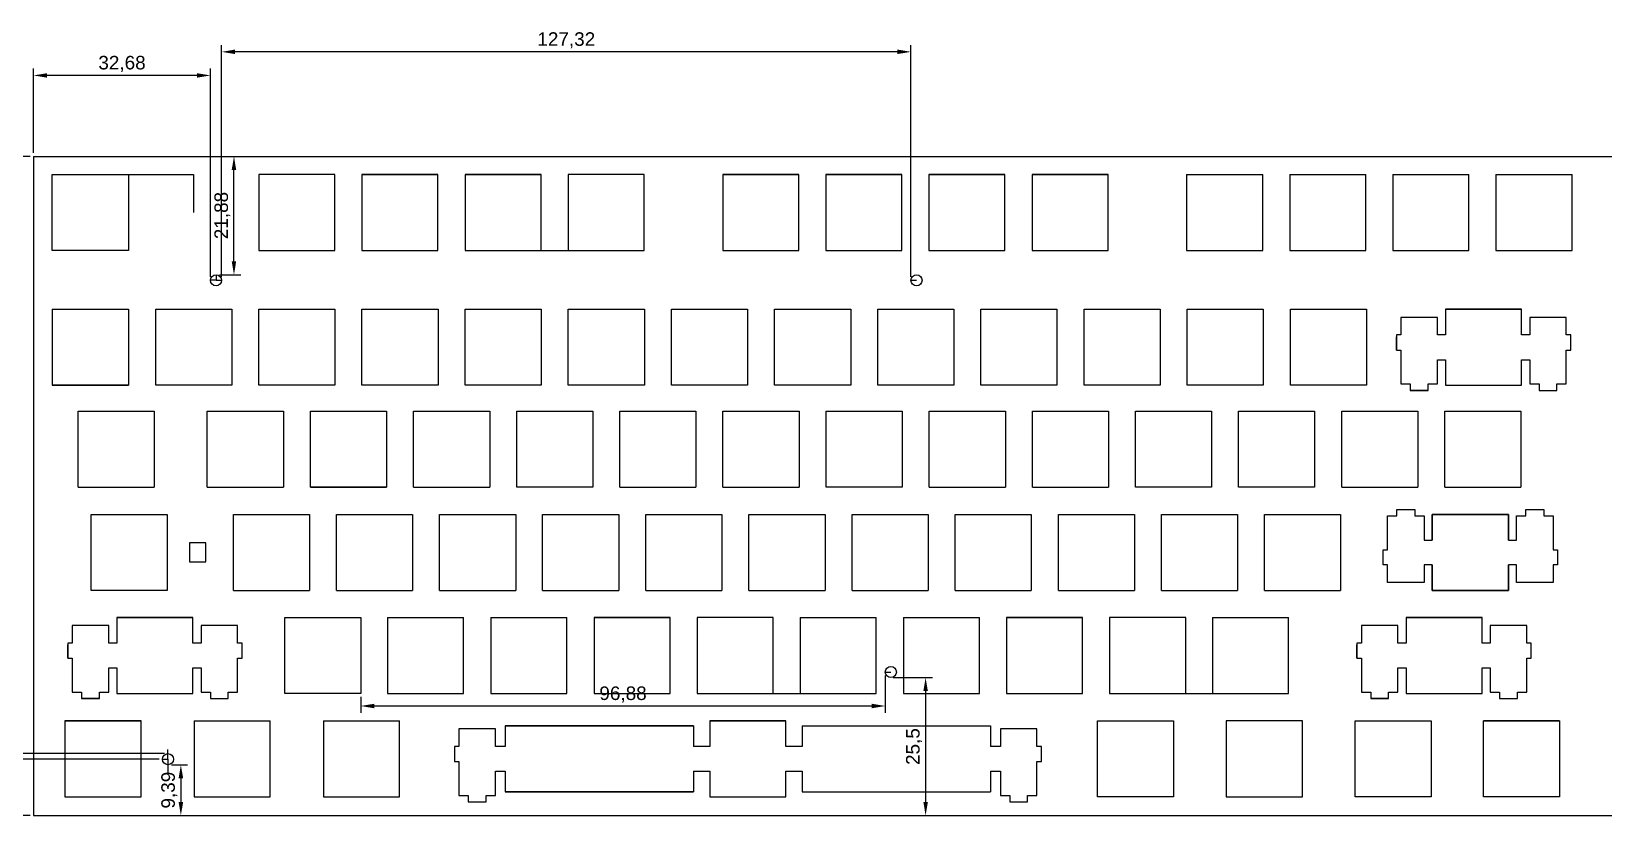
# Model space of a CAD drawing. Header units: millimetres. Extents: x -11 to 6802, y 2 to 721.
# Drawn here: x 3561 to 3851.3, y 273.6 to 418.5 of the extents above; entities that cross this region are included whole.
import ezdxf

# ---------------------------------------------------------------- set-up
doc = ezdxf.new("R2010")
doc.units = ezdxf.units.MM
doc.styles.get("Standard").update_dxf_attribs({"font": 'arial.ttf'})
doc.dimstyles.new('ISO-25', dxfattribs={"dimtxt": 2.5, "dimasz": 2.5, "dimexe": 1.25, "dimexo": 0.625, "dimtad": 1, "dimtxsty": 'Standard', "dimcen": 2.5, "dimadec": 0, "dimazin": 0, "dimtfac": 1, "dimtmove": 0, "dimatfit": 3, "dimfxl": 1, "dimarcsym": 0})

# ---------------------------------------------------------------- blocks, each defined once
blk = doc.blocks.new('*D18')
at = {"color": 0, "lineweight": -2, "transparency": 16777216}
for p, q in [((3561.34, 396.05), (3561.34, 411.62)), ((3591.52, 410.37), (3563.84, 410.37)), ((3594.02, 373.14), (3594.02, 411.62))]:
    blk.add_line(p, q, dxfattribs=at)
at = {"color": 0, "transparency": 16777216}
for points in [[(3563.84, 410.78), (3563.84, 409.95), (3561.34, 410.37)], [(3591.52, 410.78), (3591.52, 409.95), (3594.02, 410.37)]]:
    blk.add_solid(points, dxfattribs=at)
at = {"layer": 'Defpoints', "color": 0, "transparency": 16777216}
for p in [(3561.34, 410.37), (3561.34, 395.42), (3594.02, 372.52)]:
    blk.add_point(p, dxfattribs=at)
at = {"color": 0, "transparency": 16777216, "insert": (3577.68, 412.5), "char_height": 2.5, "attachment_point": 5}
blk.add_mtext('32,68', dxfattribs=at)
blk = doc.blocks.new('*D19')
at = {"color": 0, "lineweight": -2, "transparency": 16777216}
for p, q in [((3594.65, 395.42), (3599.61, 395.42)), ((3598.36, 376.04), (3598.36, 392.92)), ((3595.67, 373.54), (3599.61, 373.54))]:
    blk.add_line(p, q, dxfattribs=at)
at = {"color": 0, "transparency": 16777216}
for points in [[(3597.94, 392.92), (3598.77, 392.92), (3598.36, 395.42)], [(3597.94, 376.04), (3598.77, 376.04), (3598.36, 373.54)]]:
    blk.add_solid(points, dxfattribs=at)
at = {"layer": 'Defpoints', "color": 0, "transparency": 16777216}
for p in [(3594.02, 395.42), (3598.36, 395.42), (3595.05, 373.54)]:
    blk.add_point(p, dxfattribs=at)
at = {"color": 0, "transparency": 16777216, "insert": (3596.23, 384.48), "char_height": 2.5, "attachment_point": 5, "rotation": 90}
blk.add_mtext('21,88', dxfattribs=at)
blk = doc.blocks.new('*D20')
at = {"color": 0, "lineweight": -2, "transparency": 16777216}
for p, q in [((3596.07, 373.14), (3596.07, 415.98)), ((3723.39, 373.14), (3723.39, 415.98)), ((3720.89, 414.73), (3598.57, 414.73))]:
    blk.add_line(p, q, dxfattribs=at)
at = {"color": 0, "transparency": 16777216}
for points in [[(3598.57, 415.15), (3598.57, 414.32), (3596.07, 414.73)], [(3720.89, 415.15), (3720.89, 414.32), (3723.39, 414.73)]]:
    blk.add_solid(points, dxfattribs=at)
at = {"layer": 'Defpoints', "color": 0, "transparency": 16777216}
for p in [(3596.07, 414.73), (3596.07, 372.52), (3723.39, 372.52)]:
    blk.add_point(p, dxfattribs=at)
at = {"color": 0, "transparency": 16777216, "insert": (3659.73, 416.86), "char_height": 2.5, "attachment_point": 5}
blk.add_mtext('127,32', dxfattribs=at)
blk = doc.blocks.new('*D22')
at = {"color": 0, "lineweight": -2, "transparency": 16777216}
for p, q in [((3584.52, 284.03), (3554.2, 284.03)), ((3555.45, 281.53), (3555.45, 276.11)), ((3560.72, 273.61), (3554.2, 273.61))]:
    blk.add_line(p, q, dxfattribs=at)
at = {"color": 0, "transparency": 16777216}
for points in [[(3555.03, 281.53), (3555.86, 281.53), (3555.45, 284.03)], [(3555.03, 276.11), (3555.86, 276.11), (3555.45, 273.61)]]:
    blk.add_solid(points, dxfattribs=at)
at = {"layer": 'Defpoints', "color": 0, "transparency": 16777216}
for p in [(3585.14, 284.03), (3555.45, 273.61), (3561.34, 273.61)]:
    blk.add_point(p, dxfattribs=at)
at = {"color": 0, "transparency": 16777216, "insert": (3553.32, 278.82), "char_height": 2.5, "attachment_point": 5, "rotation": 90}
blk.add_mtext('10,42', dxfattribs=at)
blk = doc.blocks.new('*D23')
at = {"color": 0, "lineweight": -2, "transparency": 16777216}
for p, q in [((3586.79, 283), (3589.8, 283)), ((3588.55, 280.5), (3588.55, 276.11)), ((3586.79, 273.61), (3589.8, 273.61))]:
    blk.add_line(p, q, dxfattribs=at)
at = {"color": 0, "transparency": 16777216}
for points in [[(3588.13, 280.5), (3588.97, 280.5), (3588.55, 283)], [(3588.13, 276.11), (3588.97, 276.11), (3588.55, 273.61)]]:
    blk.add_solid(points, dxfattribs=at)
at = {"layer": 'Defpoints', "color": 0, "transparency": 16777216}
for p in [(3586.17, 283), (3586.17, 273.61), (3588.55, 273.61)]:
    blk.add_point(p, dxfattribs=at)
at = {"color": 0, "transparency": 16777216, "insert": (3586.42, 278.31), "char_height": 2.5, "attachment_point": 5, "rotation": 90}
blk.add_mtext('9,39', dxfattribs=at)
blk = doc.blocks.new('*D24')
at = {"color": 0, "lineweight": -2, "transparency": 16777216}
for p, q in [((3560.72, 395.42), (3539.2, 395.42)), ((3540.45, 287.55), (3540.45, 392.92)), ((3585.54, 285.05), (3539.2, 285.05))]:
    blk.add_line(p, q, dxfattribs=at)
at = {"color": 0, "transparency": 16777216}
for points in [[(3540.04, 392.92), (3540.87, 392.92), (3540.45, 395.42)], [(3540.04, 287.55), (3540.87, 287.55), (3540.45, 285.05)]]:
    blk.add_solid(points, dxfattribs=at)
at = {"layer": 'Defpoints', "color": 0, "transparency": 16777216}
for p in [(3540.45, 395.42), (3561.34, 395.42), (3586.17, 285.05)]:
    blk.add_point(p, dxfattribs=at)
at = {"color": 0, "transparency": 16777216, "insert": (3538.32, 340.24), "char_height": 2.5, "attachment_point": 5, "rotation": 90}
blk.add_mtext('110,37', dxfattribs=at)
blk = doc.blocks.new('*D28')
at = {"color": 0, "lineweight": -2, "transparency": 16777216}
for p, q in [((3720.09, 299.11), (3727.34, 299.11)), ((3726.09, 296.61), (3726.09, 276.11)), ((3720.09, 273.61), (3727.34, 273.61))]:
    blk.add_line(p, q, dxfattribs=at)
at = {"color": 0, "transparency": 16777216}
for points in [[(3725.68, 296.61), (3726.51, 296.61), (3726.09, 299.11)], [(3725.68, 276.11), (3726.51, 276.11), (3726.09, 273.61)]]:
    blk.add_solid(points, dxfattribs=at)
at = {"layer": 'Defpoints', "color": 0, "transparency": 16777216}
for p in [(3719.47, 299.11), (3719.47, 273.61), (3726.09, 273.61)]:
    blk.add_point(p, dxfattribs=at)
at = {"color": 0, "transparency": 16777216, "insert": (3723.96, 286.36), "char_height": 2.5, "attachment_point": 5, "rotation": 90}
blk.add_mtext('25,5', dxfattribs=at)
blk = doc.blocks.new('*D29')
at = {"color": 0, "lineweight": -2, "transparency": 16777216}
for p, q in [((3718.65, 299.51), (3718.65, 292.61)), ((3621.77, 295.55), (3621.77, 292.61)), ((3624.27, 293.86), (3716.15, 293.86))]:
    blk.add_line(p, q, dxfattribs=at)
at = {"color": 0, "transparency": 16777216}
for points in [[(3624.27, 294.27), (3624.27, 293.44), (3621.77, 293.86)], [(3716.15, 294.27), (3716.15, 293.44), (3718.65, 293.86)]]:
    blk.add_solid(points, dxfattribs=at)
at = {"layer": 'Defpoints', "color": 0, "transparency": 16777216}
for p in [(3718.65, 300.14), (3621.77, 296.18), (3718.65, 293.86)]:
    blk.add_point(p, dxfattribs=at)
at = {"color": 0, "transparency": 16777216, "insert": (3670.21, 295.98), "char_height": 2.5, "attachment_point": 5}
blk.add_mtext('96,88', dxfattribs=at)

msp = doc.modelspace()

# ---------------------------------------------------------------- linework, layer by layer
for p, q in [((3561.342, 395.421), (3911.932, 395.421)), ((3561.342, 395.421), (3569.582, 395.421)), ((3561.342, 395.421), (3567.142, 395.421)), ((3561.342, 395.421), (3561.342, 373.541)), ((3561.342, 395.421), (3561.342, 273.611)), ((3561.342, 395.421), (3561.342, 285.051)), ((3564.802, 378.011), (3564.802, 392.061)), ((3564.802, 392.061), (3578.852, 392.061)), ((3578.852, 392.061), (3578.852, 378.011)), ((3578.852, 392.061), (3590.897, 392.061)), ((3590.897, 392.061), (3590.897, 385.036)), ((3602.942, 392.061), (3602.942, 378.011)), ((3616.992, 392.061), (3602.942, 392.061)), ((3616.992, 378.011), (3616.992, 392.061)), ((3621.982, 392.061), (3621.982, 378.011)), ((3636.032, 392.061), (3621.982, 392.061)), ((3621.982, 392.061), (3636.032, 392.061)), ((3621.982, 392.061), (3636.032, 392.061)), ((3636.032, 378.011), (3636.032, 392.061)), ((3641.042, 392.061), (3641.042, 378.011)), ((3655.092, 392.061), (3641.042, 392.061)), ((3641.042, 392.061), (3655.092, 392.061)), ((3655.092, 378.011), (3655.092, 392.061)), ((3660.082, 392.061), (3660.082, 378.011)), ((3674.132, 392.061), (3660.082, 392.061)), ((3674.132, 378.011), (3674.132, 392.061)), ((3688.622, 392.061), (3688.622, 378.011)), ((3702.672, 392.061), (3688.622, 392.061)), ((3688.622, 392.061), (3702.672, 392.061)), ((3702.672, 378.011), (3702.672, 392.061)), ((3707.662, 392.061), (3707.662, 378.011)), ((3721.712, 392.061), (3707.662, 392.061)), ((3707.662, 392.061), (3721.712, 392.061)), ((3721.712, 378.011), (3721.712, 392.061)), ((3726.702, 392.061), (3726.702, 378.011)), ((3740.752, 392.061), (3726.702, 392.061)), ((3726.702, 392.061), (3740.752, 392.061)), ((3740.752, 378.011), (3740.752, 392.061)), ((3745.742, 392.061), (3745.742, 378.011)), ((3759.792, 392.061), (3745.742, 392.061)), ((3745.742, 392.061), (3759.792, 392.061)), ((3759.792, 378.011), (3759.792, 392.061)), ((3774.302, 392.061), (3774.302, 378.011)), ((3774.302, 392.061), (3788.352, 392.061)), ((3774.302, 392.061), (3788.352, 392.061)), ((3788.352, 378.011), (3788.352, 392.061)), ((3793.342, 392.061), (3793.342, 378.011)), ((3793.342, 392.061), (3807.392, 392.061)), ((3793.342, 392.061), (3807.392, 392.061)), ((3807.392, 378.011), (3807.392, 392.061)), ((3812.382, 392.061), (3812.382, 378.011)), ((3812.382, 392.061), (3826.432, 392.061)), ((3812.382, 392.061), (3826.432, 392.061)), ((3826.432, 378.011), (3826.432, 392.061)), ((3831.422, 392.061), (3831.422, 378.011)), ((3831.422, 392.061), (3845.472, 392.061)), ((3831.422, 392.061), (3845.472, 392.061)), ((3845.472, 378.011), (3845.472, 392.061)), ((3578.852, 378.011), (3564.802, 378.011)), ((3602.942, 378.011), (3616.992, 378.011)), ((3621.982, 378.011), (3636.032, 378.011)), ((3641.042, 378.011), (3655.092, 378.011)), ((3655.092, 378.011), (3660.082, 378.011)), ((3660.082, 378.011), (3674.132, 378.011)), ((3688.622, 378.011), (3702.672, 378.011)), ((3707.662, 378.011), (3721.712, 378.011)), ((3726.702, 378.011), (3740.752, 378.011)), ((3745.742, 378.011), (3759.792, 378.011)), ((3774.302, 378.011), (3788.352, 378.011)), ((3793.342, 378.011), (3807.392, 378.011)), ((3812.382, 378.011), (3826.432, 378.011)), ((3831.422, 378.011), (3845.472, 378.011)), ((3595.047, 372.516), (3594.022, 372.516)), ((3595.047, 373.541), (3595.047, 372.516)), ((3595.047, 372.516), (3596.072, 372.516)), ((3723.392, 372.516), (3724.417, 372.516)), ((3564.802, 367.171), (3564.802, 353.121)), ((3564.802, 367.171), (3578.852, 367.171)), ((3578.852, 367.171), (3578.852, 353.121)), ((3583.902, 353.121), (3583.902, 367.171)), ((3583.902, 367.171), (3597.952, 367.171)), ((3597.952, 367.171), (3597.952, 353.121)), ((3602.952, 353.121), (3602.952, 367.171)), ((3602.952, 367.171), (3617.002, 367.171)), ((3617.002, 367.171), (3617.002, 353.121)), ((3622.002, 353.121), (3622.002, 367.171)), ((3622.002, 367.171), (3636.052, 367.171)), ((3636.052, 367.171), (3636.052, 353.121)), ((3641.052, 353.121), (3641.052, 367.171)), ((3641.052, 367.171), (3655.102, 367.171)), ((3655.102, 367.171), (3655.102, 353.121)), ((3660.102, 353.121), (3660.102, 367.171)), ((3660.102, 367.171), (3674.152, 367.171)), ((3674.152, 367.171), (3674.152, 353.121)), ((3679.152, 353.121), (3679.152, 367.171)), ((3679.152, 367.171), (3693.202, 367.171)), ((3693.202, 367.171), (3693.202, 353.121)), ((3698.202, 353.121), (3698.202, 367.171)), ((3698.202, 367.171), (3712.252, 367.171)), ((3712.252, 367.171), (3712.252, 353.121)), ((3717.252, 353.121), (3717.252, 367.171)), ((3717.252, 367.171), (3731.302, 367.171)), ((3731.302, 367.171), (3731.302, 353.121)), ((3736.302, 353.121), (3736.302, 367.171)), ((3736.302, 367.171), (3750.352, 367.171)), ((3750.352, 367.171), (3750.352, 353.121)), ((3755.352, 353.121), (3755.352, 367.171)), ((3755.352, 367.171), (3769.402, 367.171)), ((3769.402, 367.171), (3769.402, 353.121)), ((3774.402, 353.121), (3774.402, 367.171)), ((3774.402, 367.171), (3788.452, 367.171)), ((3788.452, 367.171), (3788.452, 353.121)), ((3793.452, 353.121), (3793.452, 367.171)), ((3793.452, 367.171), (3807.502, 367.171)), ((3807.502, 367.171), (3807.502, 353.121)), ((3822.117, 367.166), (3822.117, 362.43)), ((3836.167, 367.166), (3822.117, 367.166)), ((3822.117, 367.166), (3836.167, 367.166)), ((3822.122, 367.166), (3822.122, 367.171)), ((3836.167, 362.43), (3836.167, 367.166)), ((3813.042, 359.631), (3813.042, 362.075)), ((3822.117, 357.83), (3822.117, 353.116)), ((3836.167, 353.116), (3836.167, 357.83)), ((3578.852, 353.121), (3564.802, 353.121)), ((3564.802, 353.121), (3578.852, 353.121)), ((3597.952, 353.121), (3583.902, 353.121)), ((3617.002, 353.121), (3602.952, 353.121)), ((3636.052, 353.121), (3622.002, 353.121)), ((3655.102, 353.121), (3641.052, 353.121)), ((3674.152, 353.121), (3660.102, 353.121)), ((3693.202, 353.121), (3679.152, 353.121)), ((3712.252, 353.121), (3698.202, 353.121)), ((3731.302, 353.121), (3717.252, 353.121)), ((3750.352, 353.121), (3736.302, 353.121)), ((3769.402, 353.121), (3755.352, 353.121)), ((3788.452, 353.121), (3774.402, 353.121)), ((3807.502, 353.121), (3793.452, 353.121)), ((3818.89, 352.161), (3815.591, 352.161)), ((3822.117, 353.121), (3822.122, 353.121)), ((3822.117, 353.116), (3836.167, 353.116)), ((3822.122, 353.121), (3822.122, 353.116)), ((3569.582, 348.331), (3583.632, 348.331)), ((3569.582, 334.281), (3569.582, 348.331)), ((3583.632, 348.331), (3583.632, 334.281)), ((3593.432, 334.281), (3593.432, 348.331)), ((3593.432, 348.331), (3607.482, 348.331)), ((3607.482, 348.331), (3607.482, 334.281)), ((3612.492, 334.281), (3612.492, 348.331)), ((3612.492, 348.331), (3626.542, 348.331)), ((3626.542, 348.331), (3626.542, 334.281)), ((3631.532, 334.281), (3631.532, 348.331)), ((3631.532, 348.331), (3645.582, 348.331)), ((3645.582, 348.331), (3645.582, 334.281)), ((3650.572, 334.281), (3650.572, 348.331)), ((3650.572, 348.331), (3664.622, 348.331)), ((3664.622, 348.331), (3664.622, 334.281)), ((3669.632, 334.281), (3669.632, 348.331)), ((3669.632, 348.331), (3683.682, 348.331)), ((3683.682, 348.331), (3683.682, 334.281)), ((3688.672, 334.281), (3688.672, 348.331)), ((3688.672, 348.331), (3702.722, 348.331)), ((3702.722, 348.331), (3702.722, 334.281)), ((3707.712, 334.281), (3707.712, 348.331)), ((3707.712, 348.331), (3721.762, 348.331)), ((3721.762, 348.331), (3721.762, 334.281)), ((3726.772, 334.281), (3726.772, 348.331)), ((3726.772, 348.331), (3740.822, 348.331)), ((3740.822, 348.331), (3740.822, 334.281)), ((3745.812, 334.281), (3745.812, 348.331)), ((3745.812, 348.331), (3759.862, 348.331)), ((3759.862, 348.331), (3759.862, 334.281)), ((3764.852, 334.281), (3764.852, 348.331)), ((3764.852, 348.331), (3778.902, 348.331)), ((3778.902, 348.331), (3778.902, 334.281)), ((3783.892, 334.281), (3783.892, 348.331)), ((3783.892, 348.331), (3797.942, 348.331)), ((3797.942, 348.331), (3797.942, 334.281)), ((3802.952, 334.281), (3802.952, 348.331)), ((3802.952, 348.331), (3817.002, 348.331)), ((3817.002, 348.331), (3817.002, 334.281)), ((3821.992, 334.281), (3821.992, 348.331)), ((3821.992, 348.331), (3836.042, 348.331)), ((3836.042, 348.331), (3836.042, 334.281)), ((3569.582, 334.281), (3583.632, 334.281)), ((3593.432, 334.281), (3607.482, 334.281)), ((3626.542, 334.281), (3612.492, 334.281)), ((3612.492, 334.281), (3626.542, 334.281)), ((3612.492, 334.281), (3626.542, 334.281)), ((3631.532, 334.281), (3645.582, 334.281)), ((3664.622, 334.281), (3650.572, 334.281)), ((3669.632, 334.281), (3683.682, 334.281)), ((3688.672, 334.281), (3702.722, 334.281)), ((3721.762, 334.281), (3707.712, 334.281)), ((3726.772, 334.281), (3740.822, 334.281)), ((3745.812, 334.281), (3759.862, 334.281)), ((3778.902, 334.281), (3764.852, 334.281)), ((3797.942, 334.281), (3783.892, 334.281)), ((3802.952, 334.281), (3817.002, 334.281)), ((3821.992, 334.281), (3836.042, 334.281)), ((3571.962, 329.241), (3586.012, 329.241)), ((3571.962, 315.191), (3571.962, 329.241)), ((3571.962, 329.241), (3586.012, 329.241)), ((3586.012, 329.241), (3586.012, 315.191)), ((3598.252, 329.241), (3612.302, 329.241)), ((3598.252, 315.191), (3598.252, 329.241)), ((3612.302, 329.241), (3612.302, 315.191)), ((3617.282, 315.191), (3617.282, 329.241)), ((3617.282, 329.241), (3631.332, 329.241)), ((3631.332, 329.241), (3631.332, 315.191)), ((3636.332, 315.191), (3636.332, 329.241)), ((3636.332, 329.241), (3650.382, 329.241)), ((3650.382, 329.241), (3650.382, 315.191)), ((3655.362, 315.191), (3655.362, 329.241)), ((3655.362, 329.241), (3669.412, 329.241)), ((3669.412, 329.241), (3669.412, 315.191)), ((3674.432, 315.191), (3674.432, 329.241)), ((3674.432, 329.241), (3688.482, 329.241)), ((3688.482, 329.241), (3688.482, 315.191)), ((3693.462, 315.191), (3693.462, 329.241)), ((3693.462, 329.241), (3707.512, 329.241)), ((3707.512, 329.241), (3707.512, 315.191)), ((3712.512, 315.191), (3712.512, 329.241)), ((3712.512, 329.241), (3726.562, 329.241)), ((3726.562, 329.241), (3726.562, 315.191)), ((3731.542, 315.191), (3731.542, 329.241)), ((3731.542, 329.241), (3745.592, 329.241)), ((3745.592, 329.241), (3745.592, 315.191)), ((3750.612, 315.191), (3750.612, 329.241)), ((3750.612, 329.241), (3764.662, 329.241)), ((3764.662, 329.241), (3764.662, 315.191)), ((3769.642, 315.191), (3769.642, 329.241)), ((3769.642, 329.241), (3783.692, 329.241)), ((3783.692, 329.241), (3783.692, 315.191)), ((3788.692, 315.191), (3788.692, 329.241)), ((3788.692, 329.241), (3802.742, 329.241)), ((3802.742, 329.241), (3802.742, 315.191)), ((3819.662, 324.527), (3819.662, 329.241)), ((3819.662, 329.241), (3833.712, 329.241)), ((3819.662, 329.241), (3819.662, 324.527)), ((3833.712, 329.241), (3819.662, 329.241)), ((3833.712, 329.241), (3833.712, 324.527)), ((3833.712, 324.527), (3833.712, 329.241)), ((3590.142, 324.001), (3590.142, 320.481)), ((3593.162, 324.001), (3590.142, 324.001)), ((3593.162, 320.481), (3593.162, 324.001)), ((3590.142, 320.481), (3593.162, 320.481)), ((3819.662, 315.191), (3819.662, 319.927)), ((3819.662, 319.927), (3819.662, 315.191)), ((3833.712, 319.927), (3833.712, 315.191)), ((3833.712, 315.191), (3833.712, 319.927)), ((3586.012, 315.191), (3571.962, 315.191)), ((3598.252, 315.191), (3612.302, 315.191)), ((3617.282, 315.191), (3631.332, 315.191)), ((3636.332, 315.191), (3650.382, 315.191)), ((3655.362, 315.191), (3669.412, 315.191)), ((3674.432, 315.191), (3688.482, 315.191)), ((3693.462, 315.191), (3707.512, 315.191)), ((3712.512, 315.191), (3726.562, 315.191)), ((3731.542, 315.191), (3745.592, 315.191)), ((3750.612, 315.191), (3764.662, 315.191)), ((3769.642, 315.191), (3783.692, 315.191)), ((3788.692, 315.191), (3802.742, 315.191)), ((3833.712, 315.191), (3819.662, 315.191)), ((3819.662, 315.191), (3833.712, 315.191)), ((3819.662, 315.191), (3833.712, 315.191)), ((3826.687, 315.191), (3819.662, 315.191)), ((3826.687, 315.191), (3826.687, 315.186)), ((3576.727, 310.221), (3590.782, 310.221)), ((3576.727, 310.221), (3576.732, 310.221)), ((3576.727, 310.221), (3576.727, 305.485)), ((3590.777, 310.221), (3576.727, 310.221)), ((3576.727, 310.221), (3590.777, 310.221)), ((3576.727, 310.221), (3590.782, 310.221)), ((3576.727, 310.221), (3590.782, 310.221)), ((3576.727, 310.221), (3590.782, 310.221)), ((3576.727, 310.221), (3590.782, 310.221)), ((3576.732, 310.221), (3576.732, 310.226)), ((3590.777, 305.485), (3590.777, 310.221)), ((3590.782, 305.485), (3590.782, 310.221)), ((3607.722, 296.176), (3607.722, 310.226)), ((3607.722, 310.226), (3621.772, 310.226)), ((3607.722, 310.221), (3621.772, 310.221)), ((3607.722, 310.221), (3621.772, 310.221)), ((3607.722, 310.221), (3621.772, 310.221)), ((3607.722, 310.221), (3621.772, 310.221)), ((3607.722, 310.221), (3621.772, 310.221)), ((3621.772, 310.226), (3621.772, 296.176)), ((3626.722, 310.221), (3626.722, 296.171)), ((3626.722, 310.221), (3640.772, 310.221)), ((3626.722, 310.221), (3640.772, 310.221)), ((3626.722, 310.221), (3640.772, 310.221)), ((3626.722, 310.221), (3640.772, 310.221)), ((3640.772, 296.171), (3640.772, 310.221)), ((3645.802, 310.221), (3645.802, 296.171)), ((3645.802, 310.221), (3659.852, 310.221)), ((3645.802, 310.221), (3659.852, 310.221)), ((3645.802, 310.221), (3659.852, 310.221)), ((3659.852, 296.171), (3659.852, 310.221)), ((3664.862, 310.221), (3664.862, 296.171)), ((3678.912, 310.221), (3664.862, 310.221)), ((3664.862, 310.221), (3678.912, 310.221)), ((3678.912, 296.171), (3678.912, 310.221)), ((3683.902, 310.221), (3683.902, 296.171)), ((3697.952, 310.221), (3683.902, 310.221)), ((3697.952, 296.171), (3697.952, 310.221)), ((3702.902, 310.221), (3716.952, 310.221)), ((3702.902, 310.221), (3702.902, 296.171)), ((3702.902, 310.221), (3716.952, 310.221)), ((3702.902, 310.221), (3716.952, 310.221)), ((3702.902, 310.221), (3716.952, 310.221)), ((3716.952, 296.171), (3716.952, 310.221)), ((3721.982, 310.221), (3736.032, 310.221)), ((3721.982, 310.221), (3721.982, 296.171)), ((3721.982, 310.221), (3736.032, 310.221)), ((3721.982, 310.221), (3736.032, 310.221)), ((3736.032, 296.171), (3736.032, 310.221)), ((3741.042, 310.221), (3741.042, 296.171)), ((3755.092, 310.221), (3741.042, 310.221)), ((3741.042, 310.221), (3755.092, 310.221)), ((3755.092, 296.171), (3755.092, 310.221)), ((3760.082, 310.221), (3760.082, 296.171)), ((3774.132, 310.221), (3760.082, 310.221)), ((3774.132, 296.171), (3774.132, 310.221)), ((3779.082, 310.221), (3793.132, 310.221)), ((3779.082, 310.221), (3779.082, 296.171)), ((3779.082, 310.221), (3793.132, 310.221)), ((3779.082, 310.221), (3793.132, 310.221)), ((3779.082, 310.221), (3793.132, 310.221)), ((3793.132, 296.171), (3793.132, 310.221)), ((3814.812, 310.221), (3814.812, 305.485)), ((3828.862, 310.221), (3814.812, 310.221)), ((3814.812, 310.221), (3828.862, 310.221)), ((3814.812, 310.221), (3828.862, 310.221)), ((3814.817, 310.221), (3814.817, 310.226)), ((3828.862, 305.485), (3828.862, 310.221)), ((3567.652, 302.686), (3567.652, 305.13)), ((3805.737, 302.686), (3805.737, 305.13)), ((3576.727, 300.885), (3576.727, 296.171)), ((3590.777, 296.171), (3590.777, 300.885)), ((3590.782, 296.171), (3590.782, 300.885)), ((3718.652, 300.136), (3719.677, 300.136)), ((3814.812, 300.885), (3814.812, 296.171)), ((3828.862, 296.171), (3828.862, 300.885)), ((3576.727, 296.176), (3576.732, 296.176)), ((3576.732, 296.176), (3576.727, 296.176)), ((3576.727, 296.176), (3590.782, 296.176)), ((3576.727, 296.171), (3590.777, 296.171)), ((3576.732, 296.176), (3576.732, 296.171)), ((3576.732, 296.176), (3576.732, 296.171)), ((3576.732, 296.171), (3590.782, 296.171)), ((3621.772, 296.176), (3607.722, 296.176)), ((3626.722, 296.171), (3640.772, 296.171)), ((3645.802, 296.171), (3659.852, 296.171)), ((3664.862, 296.171), (3678.912, 296.171)), ((3683.902, 296.171), (3697.952, 296.171)), ((3697.952, 296.176), (3702.902, 296.171)), ((3702.902, 296.171), (3716.952, 296.171)), ((3721.982, 296.171), (3736.032, 296.171)), ((3741.042, 296.171), (3755.092, 296.171)), ((3760.082, 296.171), (3774.132, 296.171)), ((3774.132, 296.176), (3779.082, 296.171)), ((3779.082, 296.171), (3793.132, 296.171)), ((3814.812, 296.176), (3814.817, 296.176)), ((3814.812, 296.171), (3828.862, 296.171)), ((3814.817, 296.176), (3814.817, 296.171)), ((3573.5, 295.216), (3570.201, 295.216)), ((3811.585, 295.216), (3808.286, 295.216)), ((3567.142, 291.121), (3581.192, 291.121)), ((3567.142, 291.121), (3567.142, 277.071)), ((3581.192, 291.121), (3567.142, 291.121)), ((3567.142, 291.121), (3581.192, 291.121)), ((3567.142, 291.121), (3581.192, 291.121)), ((3567.142, 291.121), (3581.192, 291.121)), ((3581.192, 277.071), (3581.192, 291.121)), ((3590.982, 291.121), (3590.982, 277.071)), ((3590.982, 291.121), (3605.032, 291.121)), ((3590.982, 291.121), (3605.032, 291.121)), ((3590.982, 291.121), (3605.032, 291.121)), ((3605.032, 277.071), (3605.032, 291.121)), ((3614.862, 291.121), (3614.862, 277.071)), ((3614.862, 291.121), (3628.912, 291.121)), ((3614.862, 291.121), (3628.912, 291.121)), ((3628.912, 277.071), (3628.912, 291.121)), ((3686.242, 291.121), (3686.242, 286.395)), ((3700.292, 291.121), (3686.242, 291.121)), ((3686.242, 291.121), (3700.292, 291.121)), ((3700.292, 286.395), (3700.292, 291.121)), ((3757.812, 277.071), (3757.812, 291.121)), ((3757.812, 291.121), (3771.862, 291.121)), ((3771.862, 291.121), (3771.862, 277.071)), ((3795.672, 291.121), (3781.622, 291.121)), ((3781.622, 291.121), (3781.622, 277.071)), ((3795.672, 277.071), (3795.672, 291.121)), ((3805.402, 291.121), (3819.452, 291.121)), ((3805.402, 277.071), (3805.402, 291.121)), ((3819.452, 291.121), (3819.452, 277.071)), ((3829.122, 277.071), (3829.122, 291.121)), ((3843.172, 291.121), (3829.122, 291.121)), ((3829.122, 291.121), (3843.172, 291.121)), ((3843.172, 291.121), (3843.172, 277.071)), ((3683.242, 290.221), (3648.462, 290.221)), ((3648.462, 290.221), (3683.242, 290.221)), ((3683.242, 290.221), (3648.462, 290.221)), ((3648.462, 290.221), (3648.462, 286.395)), ((3683.242, 290.221), (3683.242, 286.395)), ((3703.292, 290.221), (3738.072, 290.221)), ((3703.292, 290.221), (3703.292, 286.395)), ((3703.292, 290.221), (3738.072, 290.221)), ((3738.072, 290.221), (3738.072, 286.395)), ((3586.167, 284.026), (3586.167, 285.812)), ((3585.142, 284.026), (3586.167, 284.026)), ((3586.167, 284.026), (3586.167, 281.502)), ((3648.462, 281.795), (3648.462, 277.971)), ((3683.242, 281.795), (3683.242, 277.971)), ((3686.242, 281.795), (3686.242, 277.071)), ((3700.292, 277.071), (3700.292, 281.795)), ((3703.292, 281.795), (3703.292, 277.971)), ((3738.072, 281.795), (3738.072, 277.971)), ((3567.142, 277.071), (3581.192, 277.071)), ((3590.982, 277.071), (3605.032, 277.071)), ((3614.862, 277.071), (3628.912, 277.071)), ((3683.242, 277.971), (3648.462, 277.971)), ((3648.462, 277.971), (3683.242, 277.971)), ((3686.242, 277.071), (3700.292, 277.071)), ((3686.242, 277.071), (3700.292, 277.071)), ((3686.242, 277.071), (3700.292, 277.071)), ((3703.292, 277.971), (3738.072, 277.971)), ((3771.862, 277.071), (3757.812, 277.071)), ((3781.622, 277.071), (3795.672, 277.071)), ((3819.452, 277.071), (3805.402, 277.071)), ((3843.172, 277.071), (3829.122, 277.071)), ((3561.342, 273.611), (3911.932, 273.611))]:
    msp.add_line(p, q)
at = {"color": 0}
for points in [[(3822.117, 362.43), (3820.617, 362.43), (3820.617, 365.66), (3813.866, 365.66), (3813.866, 362.43), (3813.042, 362.43), (3813.042, 359.631), (3813.866, 359.631), (3813.866, 353.361), (3815.591, 353.361), (3815.591, 352.161), (3818.89, 352.161), (3818.89, 353.361), (3820.617, 353.361), (3820.617, 357.83), (3822.117, 357.83)], [(3836.167, 357.83), (3837.666, 357.83), (3837.666, 353.361), (3839.391, 353.361), (3839.391, 352.161), (3842.692, 352.161), (3842.692, 353.361), (3844.417, 353.361), (3844.417, 359.631), (3845.241, 359.631), (3845.241, 362.43), (3844.417, 362.43), (3844.417, 365.66), (3837.666, 365.66), (3837.666, 362.43), (3836.167, 362.43)], [(3819.662, 319.927), (3818.162, 319.927), (3818.162, 316.697), (3811.411, 316.697), (3811.411, 319.927), (3810.587, 319.927), (3810.587, 322.726), (3811.411, 322.726), (3811.411, 328.996), (3813.136, 328.996), (3813.136, 330.196), (3816.435, 330.196), (3816.435, 328.996), (3818.162, 328.996), (3818.162, 324.527), (3819.662, 324.527)], [(3833.712, 324.527), (3835.211, 324.527), (3835.211, 328.996), (3836.936, 328.996), (3836.936, 330.196), (3840.237, 330.196), (3840.237, 328.996), (3841.962, 328.996), (3841.962, 322.726), (3842.786, 322.726), (3842.786, 319.927), (3841.962, 319.927), (3841.962, 316.697), (3835.211, 316.697), (3835.211, 319.927), (3833.712, 319.927)], [(3576.727, 305.485), (3575.227, 305.485), (3575.227, 308.715), (3568.476, 308.715), (3568.476, 305.485), (3567.652, 305.485), (3567.652, 302.686), (3568.476, 302.686), (3568.476, 296.416), (3570.201, 296.416), (3570.201, 295.216), (3573.5, 295.216), (3573.5, 296.416), (3575.227, 296.416), (3575.227, 300.885), (3576.727, 300.885)], [(3590.777, 300.885), (3592.276, 300.885), (3592.276, 296.416), (3594.001, 296.416), (3594.001, 295.216), (3597.302, 295.216), (3597.302, 296.416), (3599.027, 296.416), (3599.027, 302.686), (3599.851, 302.686), (3599.851, 305.485), (3599.027, 305.485), (3599.027, 308.715), (3592.276, 308.715), (3592.276, 305.485), (3590.777, 305.485)], [(3814.812, 305.485), (3813.312, 305.485), (3813.312, 308.715), (3806.561, 308.715), (3806.561, 305.485), (3805.737, 305.485), (3805.737, 302.686), (3806.561, 302.686), (3806.561, 296.416), (3808.286, 296.416), (3808.286, 295.216), (3811.585, 295.216), (3811.585, 296.416), (3813.312, 296.416), (3813.312, 300.885), (3814.812, 300.885)], [(3828.862, 300.885), (3830.361, 300.885), (3830.361, 296.416), (3832.086, 296.416), (3832.086, 295.216), (3835.387, 295.216), (3835.387, 296.416), (3837.112, 296.416), (3837.112, 302.686), (3837.936, 302.686), (3837.936, 305.485), (3837.112, 305.485), (3837.112, 308.715), (3830.361, 308.715), (3830.361, 305.485), (3828.862, 305.485)], [(3686.268, 291.096), (3686.268, 291.096)], [(3648.462, 286.395), (3646.642, 286.395), (3646.642, 289.626), (3639.892, 289.626), (3639.892, 286.395), (3639.067, 286.395), (3639.067, 283.597), (3639.892, 283.597), (3639.892, 277.327), (3641.618, 277.327), (3641.618, 276.126), (3644.917, 276.126), (3644.917, 277.327), (3646.642, 277.327), (3646.642, 281.795), (3648.462, 281.795)], [(3738.072, 281.795), (3739.893, 281.795), (3739.893, 277.327), (3741.617, 277.327), (3741.617, 276.126), (3744.917, 276.126), (3744.917, 277.327), (3746.642, 277.327), (3746.642, 283.597), (3747.468, 283.597), (3747.468, 286.395), (3746.642, 286.395), (3746.642, 289.626), (3739.893, 289.626), (3739.893, 286.395), (3738.072, 286.395)], [(3686.268, 286.395), (3683.242, 286.395)], [(3703.292, 286.395), (3700.267, 286.395)], [(3683.242, 281.795), (3686.242, 281.795)], [(3700.292, 281.795), (3703.292, 281.795)]]:
    msp.add_lwpolyline(points, dxfattribs=at)
for centre in [(3595.047, 372.516), (3724.417, 372.516), (3719.677, 300.136), (3586.167, 284.026)]:
    msp.add_circle(centre, 1.025)

# ---------------------------------------------------------------- dimensions: what is measured, and where the dimension line sits
for base, p1, p2, picture, middle in [((3596.072, 414.732), (3723.392, 372.516), (3596.072, 372.516), '*D20', (3659.732, 416.86)), ((3561.342, 410.368), (3594.022, 372.516), (3561.342, 395.421), '*D18', (3577.682, 412.495)), ((3718.652, 293.855), (3621.772, 296.176), (3718.652, 300.136), '*D29', (3670.212, 295.983))]:
    dim = msp.add_linear_dim(base=base, p1=p1, p2=p2, dimstyle='ISO-25')
    dim.commit()
    dim.dimension.update_dxf_attribs({"geometry": picture, "text_midpoint": middle})
for base, p1, p2, picture, middle in [((3540.452, 395.421), (3586.167, 285.051), (3561.342, 395.421), '*D24', (3538.324, 340.236)), ((3598.356, 395.421), (3595.047, 373.541), (3594.022, 395.421), '*D19', (3596.228, 384.481)), ((3726.092, 273.611), (3719.467, 299.111), (3719.467, 273.611), '*D28', (3723.965, 286.361)), ((3555.447832015, 273.611104132), (3585.142098015, 284.026104132), (3561.342098015, 273.611104132), '*D22', (3553.320444566, 278.818604132)), ((3588.548, 273.611), (3586.167, 283.001), (3586.167, 273.611), '*D23', (3586.421, 278.306))]:
    dim = msp.add_linear_dim(base=base, p1=p1, p2=p2, angle=90, dimstyle='ISO-25')
    dim.commit()
    dim.dimension.update_dxf_attribs({"geometry": picture, "text_midpoint": middle})

doc.saveas('drawing.dxf')
